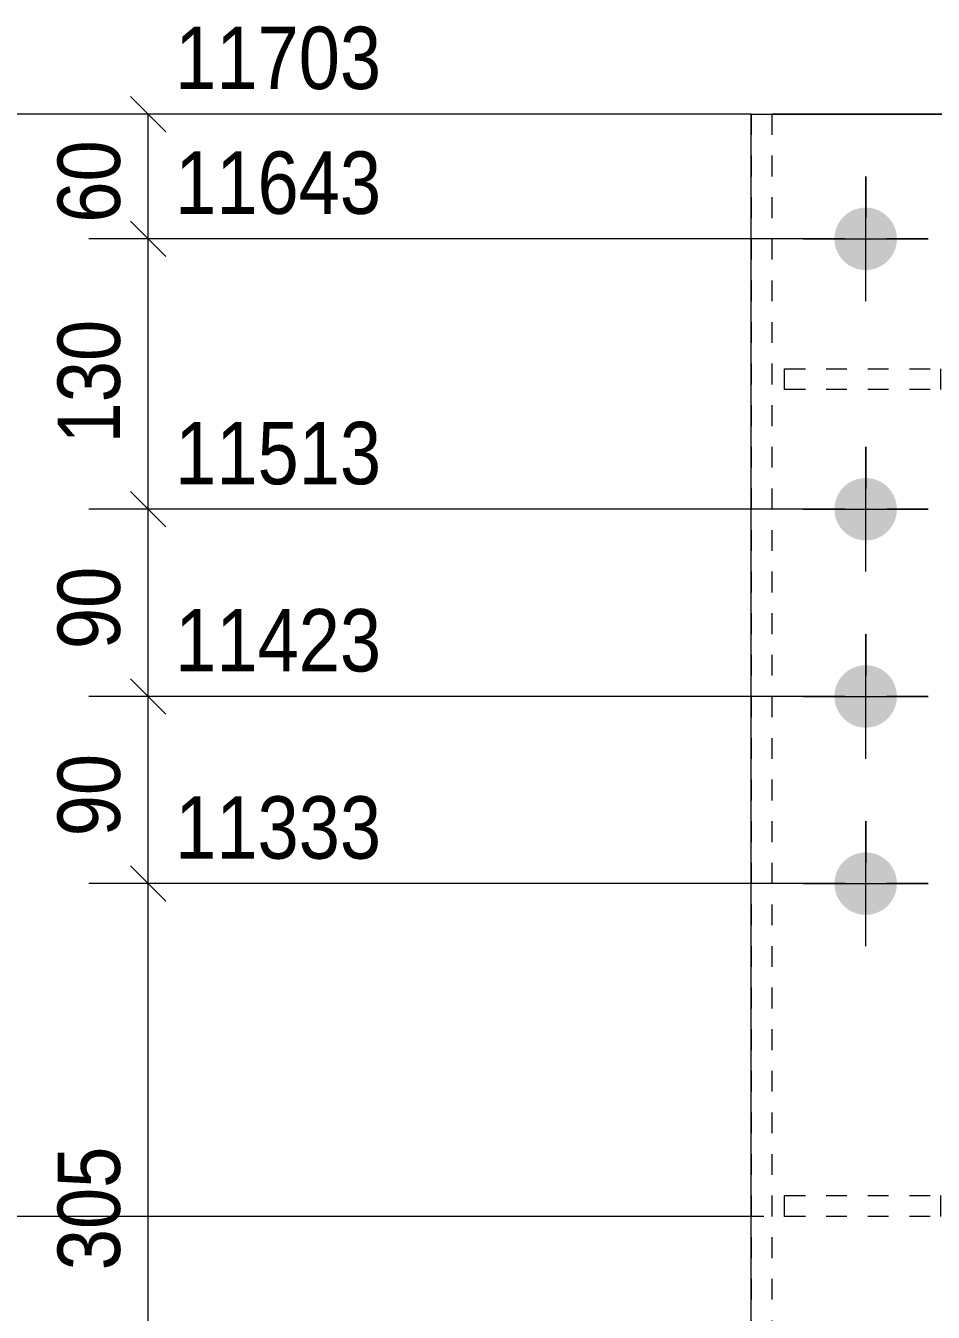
# Model space of a CAD drawing. Header units: millimetres. Extents: x 2 to 579, y 1 to 405.
# Drawn here: x 58.4 to 102, y 303.3 to 365.2 of the extents above; entities that cross this region are included whole.
import ezdxf

# ---------------------------------------------------------------- set-up
doc = ezdxf.new("R2010")
doc.units = ezdxf.units.MM
doc.linetypes.add('XKITLINE00', pattern=[0])
doc.linetypes.add('XKITLINE01', pattern=[4, 1, -1, 1, -1])
for name, color, linetype, lineweight in [('Bolt', 3, 'Continuous', 0), ('Dimensions', 7, 'Continuous', 0), ('Part', 2, 'Continuous', 0)]:
    doc.layers.add(name, color=color, linetype=linetype, lineweight=lineweight)
doc.styles.add('ARIAL', font='ARIAL.TTF')

# ---------------------------------------------------------------- blocks, each defined once
blk = doc.blocks.new('*A33')
at = {"layer": 'Bolt'}
for points in [[(97.281, 354.991), (97.282, 355.028), (97.284, 355.065), (97.287, 355.101), (97.291, 355.138), (97.296, 355.174), (97.302, 355.211), (97.309, 355.247), (97.317, 355.283), (97.325, 355.319), (97.334, 355.354), (97.345, 355.39), (97.356, 355.425), (97.368, 355.46), (97.381, 355.494), (97.394, 355.528), (97.409, 355.562), (97.424, 355.596), (97.44, 355.629), (97.457, 355.661), (97.475, 355.694), (97.493, 355.726), (97.513, 355.757), (97.533, 355.788), (97.554, 355.818), (97.575, 355.848), (97.598, 355.877), (97.621, 355.906), (97.644, 355.934), (97.669, 355.962), (97.694, 355.989), (97.719, 356.015), (97.746, 356.041), (97.773, 356.066), (97.8, 356.09), (97.828, 356.114), (97.857, 356.137), (97.887, 356.159), (97.916, 356.181), (97.947, 356.202), (97.978, 356.222), (98.009, 356.241), (98.041, 356.26), (98.073, 356.277), (98.106, 356.294), (98.139, 356.31), (98.172, 356.326), (98.206, 356.34), (98.24, 356.354), (98.275, 356.367), (98.31, 356.379), (98.345, 356.39), (98.38, 356.4), (98.416, 356.409), (98.451, 356.418), (98.487, 356.426), (98.524, 356.432), (98.56, 356.438), (98.596, 356.443), (98.633, 356.447), (98.67, 356.45), (98.706, 356.453), (98.743, 356.454), (98.78, 356.454), (98.817, 356.454), (98.854, 356.453), (98.89, 356.45), (98.927, 356.447), (98.964, 356.443), (99, 356.438), (99.037, 356.432), (99.073, 356.426), (99.109, 356.418), (99.145, 356.409), (99.18, 356.4), (99.216, 356.39), (99.251, 356.379), (99.285, 356.367), (99.32, 356.354), (99.354, 356.34), (99.388, 356.326), (99.421, 356.31), (99.455, 356.294), (99.487, 356.277), (99.519, 356.26), (99.551, 356.241), (99.583, 356.222), (99.613, 356.202), (99.644, 356.181), (99.674, 356.159), (99.703, 356.137), (99.732, 356.114), (99.76, 356.09), (99.787, 356.066), (99.814, 356.041), (99.841, 356.015), (99.866, 355.989), (99.892, 355.962), (99.916, 355.934), (99.94, 355.906), (99.963, 355.877), (99.985, 355.848), (100.006, 355.818), (100.027, 355.788), (100.047, 355.757), (100.067, 355.726), (100.085, 355.694), (100.103, 355.661), (100.12, 355.629), (100.136, 355.596), (100.151, 355.562), (100.166, 355.528), (100.18, 355.494), (100.192, 355.46), (100.204, 355.425), (100.215, 355.39), (100.226, 355.354), (100.235, 355.319), (100.244, 355.283), (100.251, 355.247), (100.258, 355.211), (100.264, 355.174), (100.269, 355.138), (100.273, 355.101), (100.276, 355.065), (100.278, 355.028), (100.28, 354.991), (100.28, 354.954), (100.28, 354.918), (100.278, 354.881), (100.276, 354.844), (100.273, 354.807), (100.269, 354.771), (100.264, 354.734), (100.258, 354.698), (100.251, 354.662), (100.244, 354.626), (100.235, 354.59), (100.226, 354.554), (100.215, 354.519), (100.204, 354.484), (100.192, 354.449), (100.18, 354.415), (100.166, 354.38), (100.151, 354.347), (100.136, 354.313), (100.12, 354.28), (100.103, 354.247), (100.085, 354.215), (100.067, 354.183), (100.047, 354.152), (100.027, 354.121), (100.006, 354.091), (99.985, 354.061), (99.963, 354.032), (99.94, 354.003), (99.916, 353.975), (99.892, 353.947), (99.866, 353.92), (99.841, 353.894), (99.814, 353.868), (99.787, 353.843), (99.76, 353.819), (99.732, 353.795), (99.703, 353.772), (99.674, 353.75), (99.644, 353.728), (99.613, 353.707), (99.583, 353.687), (99.551, 353.668), (99.519, 353.649), (99.487, 353.632), (99.455, 353.615), (99.421, 353.598), (99.388, 353.583), (99.354, 353.569), (99.32, 353.555), (99.285, 353.542), (99.251, 353.53), (99.216, 353.519), (99.18, 353.509), (99.145, 353.499), (99.109, 353.491), (99.073, 353.483), (99.037, 353.476), (99, 353.471), (98.964, 353.466), (98.927, 353.462), (98.89, 353.458), (98.854, 353.456), (98.817, 353.455), (98.78, 353.454), (98.743, 353.455), (98.706, 353.456), (98.67, 353.458), (98.633, 353.462), (98.596, 353.466), (98.56, 353.471), (98.524, 353.476), (98.487, 353.483), (98.451, 353.491), (98.416, 353.499), (98.38, 353.509), (98.345, 353.519), (98.31, 353.53), (98.275, 353.542), (98.24, 353.555), (98.206, 353.569), (98.172, 353.583), (98.139, 353.598), (98.106, 353.615), (98.073, 353.632), (98.041, 353.649), (98.009, 353.668), (97.978, 353.687), (97.947, 353.707), (97.916, 353.728), (97.887, 353.75), (97.857, 353.772), (97.828, 353.795), (97.8, 353.819), (97.773, 353.843), (97.746, 353.868), (97.719, 353.894), (97.694, 353.92), (97.669, 353.947), (97.644, 353.975), (97.621, 354.003), (97.598, 354.032), (97.575, 354.061), (97.554, 354.091), (97.533, 354.121), (97.513, 354.152), (97.493, 354.183), (97.475, 354.215), (97.457, 354.247), (97.44, 354.28), (97.424, 354.313), (97.409, 354.347), (97.394, 354.38), (97.381, 354.415), (97.368, 354.449), (97.356, 354.484), (97.345, 354.519), (97.334, 354.554), (97.325, 354.59), (97.317, 354.626), (97.309, 354.662), (97.302, 354.698), (97.296, 354.734), (97.291, 354.771), (97.287, 354.807), (97.284, 354.844), (97.282, 354.881), (97.281, 354.918), (97.28, 354.954)], [(97.281, 341.991), (97.282, 342.028), (97.284, 342.065), (97.287, 342.101), (97.291, 342.138), (97.296, 342.174), (97.302, 342.211), (97.309, 342.247), (97.317, 342.283), (97.325, 342.319), (97.334, 342.354), (97.345, 342.39), (97.356, 342.425), (97.368, 342.46), (97.381, 342.494), (97.394, 342.528), (97.409, 342.562), (97.424, 342.596), (97.44, 342.629), (97.457, 342.661), (97.475, 342.694), (97.493, 342.726), (97.513, 342.757), (97.533, 342.788), (97.554, 342.818), (97.575, 342.848), (97.598, 342.877), (97.621, 342.906), (97.644, 342.934), (97.669, 342.962), (97.694, 342.989), (97.719, 343.015), (97.746, 343.041), (97.773, 343.066), (97.8, 343.09), (97.828, 343.114), (97.857, 343.137), (97.887, 343.159), (97.916, 343.181), (97.947, 343.202), (97.978, 343.222), (98.009, 343.241), (98.041, 343.26), (98.073, 343.277), (98.106, 343.294), (98.139, 343.31), (98.172, 343.326), (98.206, 343.34), (98.24, 343.354), (98.275, 343.367), (98.31, 343.379), (98.345, 343.39), (98.38, 343.4), (98.416, 343.409), (98.451, 343.418), (98.487, 343.426), (98.524, 343.432), (98.56, 343.438), (98.596, 343.443), (98.633, 343.447), (98.67, 343.45), (98.706, 343.453), (98.743, 343.454), (98.78, 343.454), (98.817, 343.454), (98.854, 343.453), (98.89, 343.45), (98.927, 343.447), (98.964, 343.443), (99, 343.438), (99.037, 343.432), (99.073, 343.426), (99.109, 343.418), (99.145, 343.409), (99.18, 343.4), (99.216, 343.39), (99.251, 343.379), (99.285, 343.367), (99.32, 343.354), (99.354, 343.34), (99.388, 343.326), (99.421, 343.31), (99.455, 343.294), (99.487, 343.277), (99.519, 343.26), (99.551, 343.241), (99.583, 343.222), (99.613, 343.202), (99.644, 343.181), (99.674, 343.159), (99.703, 343.137), (99.732, 343.114), (99.76, 343.09), (99.787, 343.066), (99.814, 343.041), (99.841, 343.015), (99.866, 342.989), (99.892, 342.962), (99.916, 342.934), (99.94, 342.906), (99.963, 342.877), (99.985, 342.848), (100.006, 342.818), (100.027, 342.788), (100.047, 342.757), (100.067, 342.726), (100.085, 342.694), (100.103, 342.661), (100.12, 342.629), (100.136, 342.596), (100.151, 342.562), (100.166, 342.528), (100.18, 342.494), (100.192, 342.46), (100.204, 342.425), (100.215, 342.39), (100.226, 342.354), (100.235, 342.319), (100.244, 342.283), (100.251, 342.247), (100.258, 342.211), (100.264, 342.174), (100.269, 342.138), (100.273, 342.101), (100.276, 342.065), (100.278, 342.028), (100.28, 341.991), (100.28, 341.954), (100.28, 341.918), (100.278, 341.881), (100.276, 341.844), (100.273, 341.807), (100.269, 341.771), (100.264, 341.734), (100.258, 341.698), (100.251, 341.662), (100.244, 341.626), (100.235, 341.59), (100.226, 341.554), (100.215, 341.519), (100.204, 341.484), (100.192, 341.449), (100.18, 341.415), (100.166, 341.38), (100.151, 341.347), (100.136, 341.313), (100.12, 341.28), (100.103, 341.247), (100.085, 341.215), (100.067, 341.183), (100.047, 341.152), (100.027, 341.121), (100.006, 341.091), (99.985, 341.061), (99.963, 341.032), (99.94, 341.003), (99.916, 340.975), (99.892, 340.947), (99.866, 340.92), (99.841, 340.894), (99.814, 340.868), (99.787, 340.843), (99.76, 340.819), (99.732, 340.795), (99.703, 340.772), (99.674, 340.75), (99.644, 340.728), (99.613, 340.707), (99.583, 340.687), (99.551, 340.668), (99.519, 340.649), (99.487, 340.632), (99.455, 340.615), (99.421, 340.598), (99.388, 340.583), (99.354, 340.569), (99.32, 340.555), (99.285, 340.542), (99.251, 340.53), (99.216, 340.519), (99.18, 340.509), (99.145, 340.499), (99.109, 340.491), (99.073, 340.483), (99.037, 340.476), (99, 340.471), (98.964, 340.466), (98.927, 340.462), (98.89, 340.458), (98.854, 340.456), (98.817, 340.455), (98.78, 340.454), (98.743, 340.455), (98.706, 340.456), (98.67, 340.458), (98.633, 340.462), (98.596, 340.466), (98.56, 340.471), (98.524, 340.476), (98.487, 340.483), (98.451, 340.491), (98.416, 340.499), (98.38, 340.509), (98.345, 340.519), (98.31, 340.53), (98.275, 340.542), (98.24, 340.555), (98.206, 340.569), (98.172, 340.583), (98.139, 340.598), (98.106, 340.615), (98.073, 340.632), (98.041, 340.649), (98.009, 340.668), (97.978, 340.687), (97.947, 340.707), (97.916, 340.728), (97.887, 340.75), (97.857, 340.772), (97.828, 340.795), (97.8, 340.819), (97.773, 340.843), (97.746, 340.868), (97.719, 340.894), (97.694, 340.92), (97.669, 340.947), (97.644, 340.975), (97.621, 341.003), (97.598, 341.032), (97.575, 341.061), (97.554, 341.091), (97.533, 341.121), (97.513, 341.152), (97.493, 341.183), (97.475, 341.215), (97.457, 341.247), (97.44, 341.28), (97.424, 341.313), (97.409, 341.347), (97.394, 341.38), (97.381, 341.415), (97.368, 341.449), (97.356, 341.484), (97.345, 341.519), (97.334, 341.554), (97.325, 341.59), (97.317, 341.626), (97.309, 341.662), (97.302, 341.698), (97.296, 341.734), (97.291, 341.771), (97.287, 341.807), (97.284, 341.844), (97.282, 341.881), (97.281, 341.918), (97.28, 341.954)], [(97.281, 332.991), (97.282, 333.028), (97.284, 333.065), (97.287, 333.101), (97.291, 333.138), (97.296, 333.174), (97.302, 333.211), (97.309, 333.247), (97.317, 333.283), (97.325, 333.319), (97.334, 333.354), (97.345, 333.39), (97.356, 333.425), (97.368, 333.46), (97.381, 333.494), (97.394, 333.528), (97.409, 333.562), (97.424, 333.596), (97.44, 333.629), (97.457, 333.661), (97.475, 333.694), (97.493, 333.726), (97.513, 333.757), (97.533, 333.788), (97.554, 333.818), (97.575, 333.848), (97.598, 333.877), (97.621, 333.906), (97.644, 333.934), (97.669, 333.962), (97.694, 333.989), (97.719, 334.015), (97.746, 334.041), (97.773, 334.066), (97.8, 334.09), (97.828, 334.114), (97.857, 334.137), (97.887, 334.159), (97.916, 334.181), (97.947, 334.202), (97.978, 334.222), (98.009, 334.241), (98.041, 334.26), (98.073, 334.277), (98.106, 334.294), (98.139, 334.31), (98.172, 334.326), (98.206, 334.34), (98.24, 334.354), (98.275, 334.367), (98.31, 334.379), (98.345, 334.39), (98.38, 334.4), (98.416, 334.409), (98.451, 334.418), (98.487, 334.426), (98.524, 334.432), (98.56, 334.438), (98.596, 334.443), (98.633, 334.447), (98.67, 334.45), (98.706, 334.453), (98.743, 334.454), (98.78, 334.454), (98.817, 334.454), (98.854, 334.453), (98.89, 334.45), (98.927, 334.447), (98.964, 334.443), (99, 334.438), (99.037, 334.432), (99.073, 334.426), (99.109, 334.418), (99.145, 334.409), (99.18, 334.4), (99.216, 334.39), (99.251, 334.379), (99.285, 334.367), (99.32, 334.354), (99.354, 334.34), (99.388, 334.326), (99.421, 334.31), (99.455, 334.294), (99.487, 334.277), (99.519, 334.26), (99.551, 334.241), (99.583, 334.222), (99.613, 334.202), (99.644, 334.181), (99.674, 334.159), (99.703, 334.137), (99.732, 334.114), (99.76, 334.09), (99.787, 334.066), (99.814, 334.041), (99.841, 334.015), (99.866, 333.989), (99.892, 333.962), (99.916, 333.934), (99.94, 333.906), (99.963, 333.877), (99.985, 333.848), (100.006, 333.818), (100.027, 333.788), (100.047, 333.757), (100.067, 333.726), (100.085, 333.694), (100.103, 333.661), (100.12, 333.629), (100.136, 333.596), (100.151, 333.562), (100.166, 333.528), (100.18, 333.494), (100.192, 333.46), (100.204, 333.425), (100.215, 333.39), (100.226, 333.354), (100.235, 333.319), (100.244, 333.283), (100.251, 333.247), (100.258, 333.211), (100.264, 333.174), (100.269, 333.138), (100.273, 333.101), (100.276, 333.065), (100.278, 333.028), (100.28, 332.991), (100.28, 332.954), (100.28, 332.918), (100.278, 332.881), (100.276, 332.844), (100.273, 332.807), (100.269, 332.771), (100.264, 332.734), (100.258, 332.698), (100.251, 332.662), (100.244, 332.626), (100.235, 332.59), (100.226, 332.554), (100.215, 332.519), (100.204, 332.484), (100.192, 332.449), (100.18, 332.415), (100.166, 332.38), (100.151, 332.347), (100.136, 332.313), (100.12, 332.28), (100.103, 332.247), (100.085, 332.215), (100.067, 332.183), (100.047, 332.152), (100.027, 332.121), (100.006, 332.091), (99.985, 332.061), (99.963, 332.032), (99.94, 332.003), (99.916, 331.975), (99.892, 331.947), (99.866, 331.92), (99.841, 331.894), (99.814, 331.868), (99.787, 331.843), (99.76, 331.819), (99.732, 331.795), (99.703, 331.772), (99.674, 331.75), (99.644, 331.728), (99.613, 331.707), (99.583, 331.687), (99.551, 331.668), (99.519, 331.649), (99.487, 331.632), (99.455, 331.615), (99.421, 331.598), (99.388, 331.583), (99.354, 331.569), (99.32, 331.555), (99.285, 331.542), (99.251, 331.53), (99.216, 331.519), (99.18, 331.509), (99.145, 331.499), (99.109, 331.491), (99.073, 331.483), (99.037, 331.476), (99, 331.471), (98.964, 331.466), (98.927, 331.462), (98.89, 331.458), (98.854, 331.456), (98.817, 331.455), (98.78, 331.454), (98.743, 331.455), (98.706, 331.456), (98.67, 331.458), (98.633, 331.462), (98.596, 331.466), (98.56, 331.471), (98.524, 331.476), (98.487, 331.483), (98.451, 331.491), (98.416, 331.499), (98.38, 331.509), (98.345, 331.519), (98.31, 331.53), (98.275, 331.542), (98.24, 331.555), (98.206, 331.569), (98.172, 331.583), (98.139, 331.598), (98.106, 331.615), (98.073, 331.632), (98.041, 331.649), (98.009, 331.668), (97.978, 331.687), (97.947, 331.707), (97.916, 331.728), (97.887, 331.75), (97.857, 331.772), (97.828, 331.795), (97.8, 331.819), (97.773, 331.843), (97.746, 331.868), (97.719, 331.894), (97.694, 331.92), (97.669, 331.947), (97.644, 331.975), (97.621, 332.003), (97.598, 332.032), (97.575, 332.061), (97.554, 332.091), (97.533, 332.121), (97.513, 332.152), (97.493, 332.183), (97.475, 332.215), (97.457, 332.247), (97.44, 332.28), (97.424, 332.313), (97.409, 332.347), (97.394, 332.38), (97.381, 332.415), (97.368, 332.449), (97.356, 332.484), (97.345, 332.519), (97.334, 332.554), (97.325, 332.59), (97.317, 332.626), (97.309, 332.662), (97.302, 332.698), (97.296, 332.734), (97.291, 332.771), (97.287, 332.807), (97.284, 332.844), (97.282, 332.881), (97.281, 332.918), (97.28, 332.954)], [(97.281, 323.991), (97.282, 324.028), (97.284, 324.065), (97.287, 324.101), (97.291, 324.138), (97.296, 324.174), (97.302, 324.211), (97.309, 324.247), (97.317, 324.283), (97.325, 324.319), (97.334, 324.354), (97.345, 324.39), (97.356, 324.425), (97.368, 324.46), (97.381, 324.494), (97.394, 324.528), (97.409, 324.562), (97.424, 324.596), (97.44, 324.629), (97.457, 324.661), (97.475, 324.694), (97.493, 324.726), (97.513, 324.757), (97.533, 324.788), (97.554, 324.818), (97.575, 324.848), (97.598, 324.877), (97.621, 324.906), (97.644, 324.934), (97.669, 324.962), (97.694, 324.989), (97.719, 325.015), (97.746, 325.041), (97.773, 325.066), (97.8, 325.09), (97.828, 325.114), (97.857, 325.137), (97.887, 325.159), (97.916, 325.181), (97.947, 325.202), (97.978, 325.222), (98.009, 325.241), (98.041, 325.26), (98.073, 325.277), (98.106, 325.294), (98.139, 325.31), (98.172, 325.326), (98.206, 325.34), (98.24, 325.354), (98.275, 325.367), (98.31, 325.379), (98.345, 325.39), (98.38, 325.4), (98.416, 325.409), (98.451, 325.418), (98.487, 325.426), (98.524, 325.432), (98.56, 325.438), (98.596, 325.443), (98.633, 325.447), (98.67, 325.45), (98.706, 325.453), (98.743, 325.454), (98.78, 325.454), (98.817, 325.454), (98.854, 325.453), (98.89, 325.45), (98.927, 325.447), (98.964, 325.443), (99, 325.438), (99.037, 325.432), (99.073, 325.426), (99.109, 325.418), (99.145, 325.409), (99.18, 325.4), (99.216, 325.39), (99.251, 325.379), (99.285, 325.367), (99.32, 325.354), (99.354, 325.34), (99.388, 325.326), (99.421, 325.31), (99.455, 325.294), (99.487, 325.277), (99.519, 325.26), (99.551, 325.241), (99.583, 325.222), (99.613, 325.202), (99.644, 325.181), (99.674, 325.159), (99.703, 325.137), (99.732, 325.114), (99.76, 325.09), (99.787, 325.066), (99.814, 325.041), (99.841, 325.015), (99.866, 324.989), (99.892, 324.962), (99.916, 324.934), (99.94, 324.906), (99.963, 324.877), (99.985, 324.848), (100.006, 324.818), (100.027, 324.788), (100.047, 324.757), (100.067, 324.726), (100.085, 324.694), (100.103, 324.661), (100.12, 324.629), (100.136, 324.596), (100.151, 324.562), (100.166, 324.528), (100.18, 324.494), (100.192, 324.46), (100.204, 324.425), (100.215, 324.39), (100.226, 324.354), (100.235, 324.319), (100.244, 324.283), (100.251, 324.247), (100.258, 324.211), (100.264, 324.174), (100.269, 324.138), (100.273, 324.101), (100.276, 324.065), (100.278, 324.028), (100.28, 323.991), (100.28, 323.954), (100.28, 323.918), (100.278, 323.881), (100.276, 323.844), (100.273, 323.807), (100.269, 323.771), (100.264, 323.734), (100.258, 323.698), (100.251, 323.662), (100.244, 323.626), (100.235, 323.59), (100.226, 323.554), (100.215, 323.519), (100.204, 323.484), (100.192, 323.449), (100.18, 323.415), (100.166, 323.38), (100.151, 323.347), (100.136, 323.313), (100.12, 323.28), (100.103, 323.247), (100.085, 323.215), (100.067, 323.183), (100.047, 323.152), (100.027, 323.121), (100.006, 323.091), (99.985, 323.061), (99.963, 323.032), (99.94, 323.003), (99.916, 322.975), (99.892, 322.947), (99.866, 322.92), (99.841, 322.894), (99.814, 322.868), (99.787, 322.843), (99.76, 322.819), (99.732, 322.795), (99.703, 322.772), (99.674, 322.75), (99.644, 322.728), (99.613, 322.707), (99.583, 322.687), (99.551, 322.668), (99.519, 322.649), (99.487, 322.632), (99.455, 322.615), (99.421, 322.598), (99.388, 322.583), (99.354, 322.569), (99.32, 322.555), (99.285, 322.542), (99.251, 322.53), (99.216, 322.519), (99.18, 322.509), (99.145, 322.499), (99.109, 322.491), (99.073, 322.483), (99.037, 322.476), (99, 322.471), (98.964, 322.466), (98.927, 322.462), (98.89, 322.458), (98.854, 322.456), (98.817, 322.455), (98.78, 322.454), (98.743, 322.455), (98.706, 322.456), (98.67, 322.458), (98.633, 322.462), (98.596, 322.466), (98.56, 322.471), (98.524, 322.476), (98.487, 322.483), (98.451, 322.491), (98.416, 322.499), (98.38, 322.509), (98.345, 322.519), (98.31, 322.53), (98.275, 322.542), (98.24, 322.555), (98.206, 322.569), (98.172, 322.583), (98.139, 322.598), (98.106, 322.615), (98.073, 322.632), (98.041, 322.649), (98.009, 322.668), (97.978, 322.687), (97.947, 322.707), (97.916, 322.728), (97.887, 322.75), (97.857, 322.772), (97.828, 322.795), (97.8, 322.819), (97.773, 322.843), (97.746, 322.868), (97.719, 322.894), (97.694, 322.92), (97.669, 322.947), (97.644, 322.975), (97.621, 323.003), (97.598, 323.032), (97.575, 323.061), (97.554, 323.091), (97.533, 323.121), (97.513, 323.152), (97.493, 323.183), (97.475, 323.215), (97.457, 323.247), (97.44, 323.28), (97.424, 323.313), (97.409, 323.347), (97.394, 323.38), (97.381, 323.415), (97.368, 323.449), (97.356, 323.484), (97.345, 323.519), (97.334, 323.554), (97.325, 323.59), (97.317, 323.626), (97.309, 323.662), (97.302, 323.698), (97.296, 323.734), (97.291, 323.771), (97.287, 323.807), (97.284, 323.844), (97.282, 323.881), (97.281, 323.918), (97.28, 323.954)]]:
    blk.add_hatch(color=3, dxfattribs=at).paths.add_polyline_path(points, flags=17)
at = {"layer": 'Bolt', "color": 3, "linetype": 'XKITLINE00', "lineweight": 0}
for p, q in [((98.78, 351.954), (98.78, 357.954)), ((95.78, 354.954), (101.78, 354.954)), ((98.78, 338.954), (98.78, 344.954)), ((95.78, 341.954), (101.78, 341.954)), ((98.78, 329.954), (98.78, 335.954)), ((95.78, 332.954), (101.78, 332.954)), ((98.78, 320.954), (98.78, 326.954)), ((95.78, 323.954), (101.78, 323.954))]:
    blk.add_line(p, q, dxfattribs=at)
blk = doc.blocks.new('*A34')
at = {"layer": 'Bolt', "color": 3, "linetype": 'XKITLINE00', "lineweight": 0}
for p, q in [((98.78, 357.954), (98.78, 355.956)), ((95.78, 354.954), (97.778, 354.954)), ((101.78, 354.954), (99.782, 354.954)), ((98.78, 351.954), (98.78, 353.952)), ((98.78, 344.954), (98.78, 342.956)), ((95.78, 341.954), (97.778, 341.954)), ((101.78, 341.954), (99.782, 341.954)), ((98.78, 338.954), (98.78, 340.952)), ((98.78, 335.954), (98.78, 333.956)), ((95.78, 332.954), (97.778, 332.954)), ((101.78, 332.954), (99.782, 332.954)), ((98.78, 329.954), (98.78, 331.952)), ((98.78, 326.954), (98.78, 324.956)), ((95.78, 323.954), (97.778, 323.954)), ((101.78, 323.954), (99.782, 323.954)), ((98.78, 320.954), (98.78, 322.952))]:
    blk.add_line(p, q, dxfattribs=at)
blk = doc.blocks.new('*A36')
at = {"layer": 'Part', "color": 7, "linetype": 'XKITLINE01', "lineweight": 0}
for p in [(94.28, 209.954), (114.28, 360.954)]:
    blk.add_line(p, (94.28, 360.954), dxfattribs=at)
blk = doc.blocks.new('*A38')
at = {"layer": 'Part', "color": 7, "linetype": 'XKITLINE01', "lineweight": 0}
for p, q in [((94.88, 348.711), (103.88, 348.711)), ((94.88, 347.711), (94.88, 348.711)), ((102.38, 348.711), (102.38, 347.711)), ((103.88, 348.711), (103.88, 347.711)), ((103.88, 347.711), (94.88, 347.711))]:
    blk.add_line(p, q, dxfattribs=at)
blk = doc.blocks.new('*A42')
at = {"layer": 'Part', "color": 7, "linetype": 'XKITLINE01', "lineweight": 0}
for p, q in [((94.88, 308.954), (103.88, 308.954)), ((94.88, 307.954), (94.88, 308.954)), ((102.38, 308.954), (102.38, 307.954)), ((103.88, 308.954), (103.88, 307.954)), ((103.88, 307.954), (94.88, 307.954))]:
    blk.add_line(p, q, dxfattribs=at)
blk = doc.blocks.new('*A47')
at = {"layer": 'Part', "color": 2, "linetype": 'XKITLINE00', "lineweight": 0}
for p, q in [((93.28, 360.954), (115.28, 360.954)), ((93.28, 224.954), (93.28, 360.954))]:
    blk.add_line(p, q, dxfattribs=at)
blk = doc.blocks.new('*A48')
at = {"layer": 'Part', "color": 7, "linetype": 'XKITLINE01', "lineweight": 0}
for p, q in [((115.28, 360.954), (93.28, 360.954)), ((93.28, 360.954), (93.28, 224.954))]:
    blk.add_line(p, q, dxfattribs=at)
blk = doc.blocks.new('*A119')
at = {"layer": 'Dimensions', "color": 7, "linetype": 'XKITLINE00', "lineweight": 0}
blk.add_line((93.28, 360.954), (25.43, 360.954), dxfattribs=at)
blk = doc.blocks.new('*A125')
at = {"layer": 'Dimensions', "color": 7, "linetype": 'XKITLINE00', "lineweight": 0}
for p, q in [((43.432, 308.803), (45.129, 307.106)), ((93.88, 307.954), (41.43, 307.954)), ((44.28, 277.954), (44.28, 307.954)), ((43.432, 278.803), (45.129, 277.106)), ((93.88, 277.954), (41.43, 277.954))]:
    blk.add_line(p, q, dxfattribs=at)
at = {"layer": 'Dimensions', "color": 3}
for p in [(44.28, 307.954), (44.28, 277.954)]:
    blk.add_point(p, dxfattribs=at)
at = {"layer": 'Dimensions', "color": 3, "style": 'ARIAL', "width": 0.85}
blk.add_text('11173', height=3, dxfattribs=at).set_placement((45.58, 309.154))
blk.add_text('300', height=3, rotation=90.00021, dxfattribs=at).set_placement((42.93, 289.617))
blk = doc.blocks.new('*A126')
at = {"layer": 'Dimensions', "color": 7, "linetype": 'XKITLINE00', "lineweight": 0}
for p, q in [((43.432, 361.803), (45.129, 360.106)), ((93.28, 360.954), (41.43, 360.954)), ((44.28, 307.954), (44.28, 360.954)), ((43.432, 308.803), (45.129, 307.106)), ((93.88, 307.954), (41.43, 307.954))]:
    blk.add_line(p, q, dxfattribs=at)
at = {"layer": 'Dimensions', "color": 3}
for p in [(44.28, 360.954), (44.28, 307.954)]:
    blk.add_point(p, dxfattribs=at)
at = {"layer": 'Dimensions', "color": 3, "style": 'ARIAL', "width": 0.85}
blk.add_text('11703', height=3, dxfattribs=at).set_placement((45.58, 362.154))
blk.add_text('530', height=3, rotation=90.00021, dxfattribs=at).set_placement((42.93, 331.117))
blk = doc.blocks.new('*A132')
at = {"layer": 'Dimensions', "color": 7, "linetype": 'XKITLINE00', "lineweight": 0}
for p, q in [((63.432, 324.803), (65.129, 323.106)), ((97.78, 323.954), (61.43, 323.954)), ((64.28, 293.454), (64.28, 323.954)), ((63.432, 294.303), (65.129, 292.606)), ((97.78, 293.454), (61.43, 293.454))]:
    blk.add_line(p, q, dxfattribs=at)
at = {"layer": 'Dimensions', "color": 3}
for p in [(64.28, 323.954), (64.28, 293.454)]:
    blk.add_point(p, dxfattribs=at)
at = {"layer": 'Dimensions', "color": 3, "style": 'ARIAL', "width": 0.85}
blk.add_text('11333', height=3, dxfattribs=at).set_placement((65.58, 325.154))
blk.add_text('305', height=3, rotation=90.00021, dxfattribs=at).set_placement((62.93, 305.367))
blk = doc.blocks.new('*A133')
at = {"layer": 'Dimensions', "color": 7, "linetype": 'XKITLINE00', "lineweight": 0}
for p, q in [((63.432, 333.803), (65.129, 332.106)), ((97.78, 332.954), (61.43, 332.954)), ((64.28, 323.954), (64.28, 332.954)), ((63.432, 324.803), (65.129, 323.106)), ((97.78, 323.954), (61.43, 323.954))]:
    blk.add_line(p, q, dxfattribs=at)
at = {"layer": 'Dimensions', "color": 3}
for p in [(64.28, 332.954), (64.28, 323.954)]:
    blk.add_point(p, dxfattribs=at)
at = {"layer": 'Dimensions', "color": 3, "style": 'ARIAL', "width": 0.85}
blk.add_text('11423', height=3, dxfattribs=at).set_placement((65.58, 334.154))
blk.add_text('90', height=3, rotation=90.00021, dxfattribs=at).set_placement((62.93, 326.229))
blk = doc.blocks.new('*A134')
at = {"layer": 'Dimensions', "color": 7, "linetype": 'XKITLINE00', "lineweight": 0}
for p, q in [((63.432, 342.803), (65.129, 341.106)), ((97.78, 341.954), (61.43, 341.954)), ((64.28, 332.954), (64.28, 341.954)), ((63.432, 333.803), (65.129, 332.106)), ((97.78, 332.954), (61.43, 332.954))]:
    blk.add_line(p, q, dxfattribs=at)
at = {"layer": 'Dimensions', "color": 3}
for p in [(64.28, 341.954), (64.28, 332.954)]:
    blk.add_point(p, dxfattribs=at)
at = {"layer": 'Dimensions', "color": 3, "style": 'ARIAL', "width": 0.85}
blk.add_text('11513', height=3, dxfattribs=at).set_placement((65.58, 343.154))
blk.add_text('90', height=3, rotation=90.00021, dxfattribs=at).set_placement((62.93, 335.229))
blk = doc.blocks.new('*A135')
at = {"layer": 'Dimensions', "color": 7, "linetype": 'XKITLINE00', "lineweight": 0}
for p, q in [((63.432, 355.803), (65.129, 354.106)), ((97.78, 354.954), (61.43, 354.954)), ((64.28, 341.954), (64.28, 354.954)), ((63.432, 342.803), (65.129, 341.106)), ((97.78, 341.954), (61.43, 341.954))]:
    blk.add_line(p, q, dxfattribs=at)
at = {"layer": 'Dimensions', "color": 3}
for p in [(64.28, 354.954), (64.28, 341.954)]:
    blk.add_point(p, dxfattribs=at)
at = {"layer": 'Dimensions', "color": 3, "style": 'ARIAL', "width": 0.85}
blk.add_text('11643', height=3, dxfattribs=at).set_placement((65.58, 356.154))
blk.add_text('130', height=3, rotation=90.00021, dxfattribs=at).set_placement((62.93, 345.117))
blk = doc.blocks.new('*A136')
at = {"layer": 'Dimensions', "color": 7, "linetype": 'XKITLINE00', "lineweight": 0}
for p, q in [((63.432, 361.803), (65.129, 360.106)), ((93.28, 360.954), (61.43, 360.954)), ((64.28, 354.954), (64.28, 360.954)), ((63.432, 355.803), (65.129, 354.106)), ((97.78, 354.954), (61.43, 354.954))]:
    blk.add_line(p, q, dxfattribs=at)
at = {"layer": 'Dimensions', "color": 3}
for p in [(64.28, 360.954), (64.28, 354.954)]:
    blk.add_point(p, dxfattribs=at)
at = {"layer": 'Dimensions', "color": 3, "style": 'ARIAL', "width": 0.85}
blk.add_text('11703', height=3, dxfattribs=at).set_placement((65.58, 362.154))
blk.add_text('60', height=3, rotation=90.00021, dxfattribs=at).set_placement((62.93, 355.729))

msp = doc.modelspace()

# ---------------------------------------------------------------- block references
at = {"lineweight": 0}
for name in ['*A119', '*A126', '*A136', '*A47', '*A48', '*A135', '*A33', '*A34', '*A38', '*A134', '*A133', '*A132', '*A125', '*A42']:
    msp.add_blockref(name, (0, 0), dxfattribs=at)
at = {"layer": 'Part', "lineweight": 0}
msp.add_blockref('*A36', (0, 0), dxfattribs=at)

doc.saveas('drawing.dxf')
